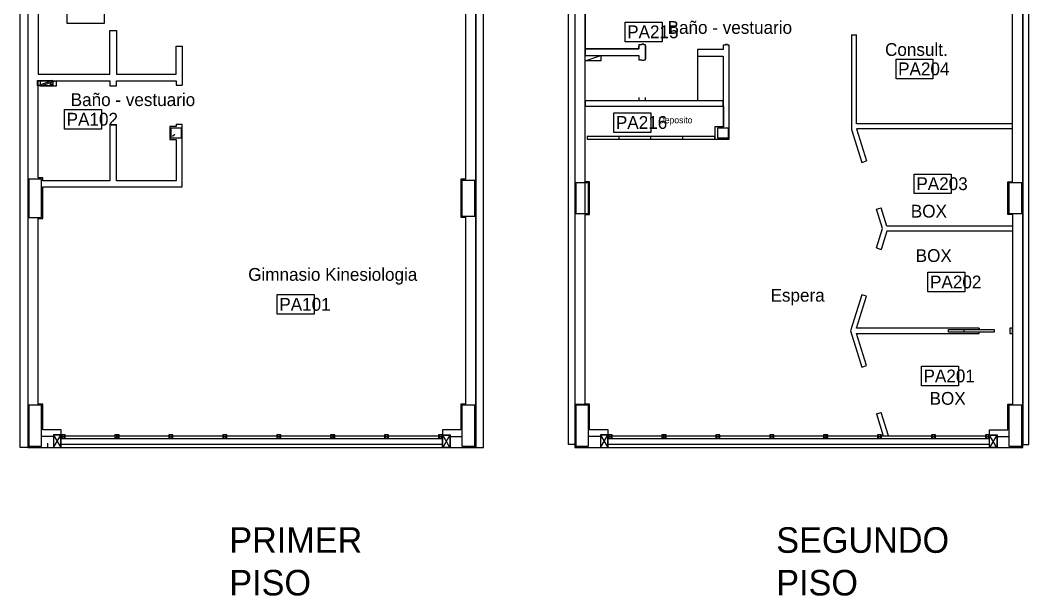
# Model space of a CAD drawing. Header units: millimetres. Extents: x 1473.7 to 1568.7, y 1808.4 to 1881.8.
# Drawn here: x 1500.62 to 1520.35, y 1844.54 to 1855.79 of the extents above; entities that cross this region are included whole.
import ezdxf

# ---------------------------------------------------------------- set-up
doc = ezdxf.new("R2010")
doc.units = ezdxf.units.MM
doc.layers.get('0').update_dxf_attribs({"linetype": 'CONTINUOUS'})
for name, color, linetype in [('0-OBSERVACIONES', 6, 'CONTINUOUS'), ('0000-TEXTO', 7, 'CONTINUOUS'), ('000000-TEXTO', 7, 'CONTINUOUS'), ('AR - CAJAS', 1, 'CONTINUOUS'), ('AR - CARPINTERIA 1', 1, 'CONTINUOUS'), ('AR - CURTAIN WALL', 1, 'CONTINUOUS'), ('AR - LADRILLO VISTO', 3, 'CONTINUOUS'), ('AR - MESADA', 9, 'CONTINUOUS'), ('AR - REVESTIMIENTO', 21, 'CONTINUOUS'), ('AR - REVOQUE', 8, 'CONTINUOUS'), ('AR - TABIQUE DURLOCK', 2, 'CONTINUOUS'), ('AR - TXT', 7, 'CONTINUOUS'), ('ES - LINEA OFICIAL', 6, 'CONTINUOUS'), ('ES-COLUMNAS', 5, 'CONTINUOUS'), ('TEXTO', 7, 'CONTINUOUS')]:
    doc.layers.add(name, color=color, linetype=linetype)

msp = doc.modelspace()

# ---------------------------------------------------------------- linework, layer by layer
at = {"color": 5}
for p, q in [((1502.379941, 1855.586075), (1502.509941, 1855.586075)), ((1503.674941, 1855.281498), (1503.794941, 1855.281498)), ((1502.379941, 1854.508357), (1502.509941, 1854.507269)), ((1503.674941, 1854.517269), (1503.794941, 1854.517269)), ((1502.379941, 1853.748357), (1502.509941, 1853.748357)), ((1503.674941, 1853.757269), (1503.794941, 1853.757269))]:
    msp.add_line(p, q, dxfattribs=at)
at = {"linetype": 'CONTINUOUS'}
msp.add_line((1503.606319, 1853.519967), (1503.649429, 1853.563077), dxfattribs=at)
msp.add_lwpolyline([(1501.165526, 1847.433528), (1501.165526, 1847.523528)], dxfattribs=at)
at = {"layer": '0-OBSERVACIONES'}
for points in [[(1511.471633, 1848.283528), (1511.676633, 1848.283528), (1511.676633, 1860.818462), (1511.471633, 1860.818462)], [(1512.851633, 1855.290936), (1512.851633, 1855.310936), (1512.821633, 1855.310936), (1512.821633, 1855.320936), (1512.781633, 1855.320936), (1512.781633, 1855.310936), (1512.721633, 1855.310936), (1512.721633, 1855.290936), (1512.721633, 1855.290936), (1512.721633, 1855.228436), (1511.676633, 1855.228436), (1511.676633, 1855.098436), (1512.721633, 1855.098436), (1512.721632, 1855.035936), (1512.721633, 1855.035936), (1512.721633, 1855.015936), (1512.781633, 1855.015936), (1512.781633, 1855.005936), (1512.821633, 1855.005936), (1512.821633, 1855.015936), (1512.851633, 1855.015936), (1512.851633, 1855.035936), (1512.851632, 1855.035936), (1512.851633, 1855.290936)], [(1514.491633, 1855.283436), (1514.491633, 1855.303436), (1514.461633, 1855.303436), (1514.461633, 1855.313436), (1514.421633, 1855.313436), (1514.421633, 1855.303436), (1514.371633, 1855.303436), (1514.371633, 1855.283436), (1514.371633, 1855.213436), (1513.871633, 1855.213436), (1513.871633, 1855.083436), (1514.371633, 1855.083436), (1514.371633, 1854.213436), (1514.371633, 1854.108436), (1514.376633, 1854.108436), (1514.376633, 1853.703528), (1514.211633, 1853.703528), (1514.211633, 1853.463528), (1514.491633, 1853.463528)], [(1511.676633, 1854.108436), (1514.371633, 1854.108436), (1514.371633, 1854.213436), (1511.676633, 1854.213436)], [(1514.471633, 1853.683528), (1514.471633, 1853.483528), (1514.271633, 1853.483528), (1514.271633, 1853.683528)]]:
    msp.add_lwpolyline(points, close=True, dxfattribs=at)
at = {"layer": 'AR - CAJAS'}
for p, q in [((1511.676633, 1854.994062), (1511.979592, 1855.098436)), ((1501.264743, 1854.60809), (1500.961784, 1854.503716)), ((1501.327327, 1854.607269), (1501.024368, 1854.502895))]:
    msp.add_line(p, q, dxfattribs=at)
for points in [[(1511.979592, 1854.994062), (1511.676633, 1854.994062), (1511.676633, 1855.098436), (1511.979592, 1855.098436)], [(1500.961784, 1854.60809), (1501.264743, 1854.60809), (1501.264743, 1854.503716), (1500.961784, 1854.503716)], [(1501.024368, 1854.607269), (1501.327327, 1854.607269), (1501.327327, 1854.502895), (1501.024368, 1854.502895)]]:
    msp.add_lwpolyline(points, close=True, dxfattribs=at)
for points in [[(1501.220317, 1854.503716), (1501.220317, 1854.553538)], [(1501.245317, 1854.503716), (1501.245317, 1854.553538)]]:
    msp.add_lwpolyline(points, dxfattribs=at)
at = {"layer": 'AR - CARPINTERIA 1', "linetype": 'CONTINUOUS'}
for points in [[(1511.711633, 1853.463528), (1514.211633, 1853.463528), (1514.211633, 1853.513528), (1511.711633, 1853.513528)], [(1519.081633, 1849.698337), (1519.681633, 1849.698337), (1519.681633, 1849.733337), (1519.081633, 1849.733337)], [(1519.981633, 1849.665837), (1520.031633, 1849.665837), (1520.031633, 1849.765837), (1519.981633, 1849.765837)]]:
    msp.add_lwpolyline(points, close=True, dxfattribs=at)
for points in [[(1512.336633, 1853.463528), (1512.336633, 1853.513528)], [(1512.961633, 1853.463528), (1512.961633, 1853.513528)], [(1513.586633, 1853.463528), (1513.586633, 1853.513528)]]:
    msp.add_lwpolyline(points, dxfattribs=at)
at = {"layer": 'AR - CURTAIN WALL'}
for points in [[(1501.274941, 1847.433528), (1501.424941, 1847.433528), (1501.424941, 1847.683528), (1501.274941, 1847.683528)], [(1501.278941, 1847.437528), (1501.420941, 1847.437528), (1501.420941, 1847.679528), (1501.278941, 1847.679528)], [(1501.424942, 1847.613528), (1501.504942, 1847.613528), (1501.504942, 1847.683528), (1501.424942, 1847.683528)], [(1502.479228, 1847.613528), (1502.559228, 1847.613528), (1502.559228, 1847.683528), (1502.479228, 1847.683528)], [(1503.533513, 1847.613528), (1503.613513, 1847.613528), (1503.613513, 1847.683528), (1503.533513, 1847.683528)], [(1504.587799, 1847.613528), (1504.667799, 1847.613528), (1504.667799, 1847.683528), (1504.587799, 1847.683528)], [(1505.642084, 1847.613528), (1505.722084, 1847.613528), (1505.722084, 1847.683528), (1505.642084, 1847.683528)], [(1506.69637, 1847.613528), (1506.77637, 1847.613528), (1506.77637, 1847.683528), (1506.69637, 1847.683528)], [(1507.750655, 1847.613528), (1507.830655, 1847.613528), (1507.830655, 1847.683528), (1507.750655, 1847.683528)], [(1508.804941, 1847.613528), (1508.884941, 1847.613528), (1508.884941, 1847.683528), (1508.804941, 1847.683528)], [(1509.034941, 1847.433528), (1508.884941, 1847.433528), (1508.884941, 1847.683528), (1509.034941, 1847.683528)], [(1509.030941, 1847.437528), (1508.888941, 1847.437528), (1508.888941, 1847.679528), (1509.030941, 1847.679528)], [(1511.971632, 1847.433528), (1512.121632, 1847.433528), (1512.121632, 1847.683528), (1511.971632, 1847.683528)], [(1511.975632, 1847.437528), (1512.117632, 1847.437528), (1512.117632, 1847.679528), (1511.975632, 1847.679528)], [(1512.121633, 1847.613528), (1512.201633, 1847.613528), (1512.201633, 1847.683528), (1512.121633, 1847.683528)], [(1513.175919, 1847.613528), (1513.255919, 1847.613528), (1513.255919, 1847.683528), (1513.175919, 1847.683528)], [(1514.230204, 1847.613528), (1514.310204, 1847.613528), (1514.310204, 1847.683528), (1514.230204, 1847.683528)], [(1515.28449, 1847.613528), (1515.36449, 1847.613528), (1515.36449, 1847.683528), (1515.28449, 1847.683528)], [(1516.338776, 1847.613528), (1516.418776, 1847.613528), (1516.418776, 1847.683528), (1516.338776, 1847.683528)], [(1517.393061, 1847.613528), (1517.473061, 1847.613528), (1517.473061, 1847.683528), (1517.393061, 1847.683528)], [(1518.447347, 1847.613528), (1518.527347, 1847.613528), (1518.527347, 1847.683528), (1518.447347, 1847.683528)], [(1519.501632, 1847.613528), (1519.581632, 1847.613528), (1519.581632, 1847.683528), (1519.501632, 1847.683528)], [(1519.731632, 1847.433528), (1519.581632, 1847.433528), (1519.581632, 1847.683528), (1519.731632, 1847.683528)], [(1519.727632, 1847.437528), (1519.585632, 1847.437528), (1519.585632, 1847.679528), (1519.727632, 1847.679528)]]:
    msp.add_lwpolyline(points, close=True, dxfattribs=at)
for points in [[(1501.278941, 1847.437528), (1501.420941, 1847.679528)], [(1501.278941, 1847.679528), (1501.420941, 1847.437528)], [(1501.504942, 1847.613528), (1501.424942, 1847.683528)], [(1501.424942, 1847.613528), (1501.504942, 1847.683528)], [(1502.514228, 1847.613528), (1502.514228, 1847.603528), (1501.434941, 1847.603528), (1501.434941, 1847.613528)], [(1501.434941, 1847.613528), (1508.874941, 1847.613528)], [(1501.504942, 1847.663528), (1502.479228, 1847.663528)], [(1502.559228, 1847.613528), (1502.479228, 1847.683528)], [(1502.479228, 1847.613528), (1502.559228, 1847.683528)], [(1503.568513, 1847.603528), (1502.524228, 1847.603528), (1502.524228, 1847.613528)], [(1502.559228, 1847.663528), (1503.533513, 1847.663528)], [(1503.613513, 1847.613528), (1503.533513, 1847.683528)], [(1503.533513, 1847.613528), (1503.613513, 1847.683528)], [(1503.568513, 1847.613528), (1503.568513, 1847.603528)], [(1504.622799, 1847.603528), (1503.578513, 1847.603528), (1503.578513, 1847.613528)], [(1503.613513, 1847.663528), (1504.587799, 1847.663528)], [(1504.667799, 1847.613528), (1504.587799, 1847.683528)], [(1504.587799, 1847.613528), (1504.667799, 1847.683528)], [(1504.622799, 1847.613528), (1504.622799, 1847.603528)], [(1505.677084, 1847.603528), (1504.632799, 1847.603528), (1504.632799, 1847.613528)], [(1504.667799, 1847.663528), (1505.642084, 1847.663528)], [(1505.722084, 1847.613528), (1505.642084, 1847.683528)], [(1505.642084, 1847.613528), (1505.722084, 1847.683528)], [(1505.677084, 1847.613528), (1505.677084, 1847.603528)], [(1506.73137, 1847.603528), (1505.687084, 1847.603528), (1505.687084, 1847.613528)], [(1505.722084, 1847.663528), (1506.69637, 1847.663528)], [(1506.77637, 1847.613528), (1506.69637, 1847.683528)], [(1506.69637, 1847.613528), (1506.77637, 1847.683528)], [(1506.73137, 1847.613528), (1506.73137, 1847.603528)], [(1507.785655, 1847.603528), (1506.74137, 1847.603528), (1506.74137, 1847.613528)], [(1506.77637, 1847.663528), (1507.750655, 1847.663528)], [(1507.830655, 1847.613528), (1507.750655, 1847.683528)], [(1507.750655, 1847.613528), (1507.830655, 1847.683528)], [(1507.785655, 1847.613528), (1507.785655, 1847.603528)], [(1508.874941, 1847.613528), (1508.874941, 1847.603528), (1507.795655, 1847.603528), (1507.795655, 1847.613528)], [(1507.830655, 1847.663528), (1508.804941, 1847.663528)], [(1508.884941, 1847.613528), (1508.804941, 1847.683528)], [(1508.804941, 1847.613528), (1508.884941, 1847.683528)], [(1509.030941, 1847.437528), (1508.888941, 1847.679528)], [(1509.030941, 1847.679528), (1508.888941, 1847.437528)], [(1511.975632, 1847.437528), (1512.117632, 1847.679528)], [(1511.975632, 1847.679528), (1512.117632, 1847.437528)], [(1512.201633, 1847.613528), (1512.121633, 1847.683528)], [(1512.121633, 1847.613528), (1512.201633, 1847.683528)], [(1513.210919, 1847.613528), (1513.210919, 1847.603528), (1512.131632, 1847.603528), (1512.131632, 1847.613528)], [(1512.131632, 1847.613528), (1519.571632, 1847.613528)], [(1512.201633, 1847.663528), (1513.175919, 1847.663528)], [(1513.255919, 1847.613528), (1513.175919, 1847.683528)], [(1513.175919, 1847.613528), (1513.255919, 1847.683528)], [(1514.265204, 1847.603528), (1513.220919, 1847.603528), (1513.220919, 1847.613528)], [(1513.255919, 1847.663528), (1514.230204, 1847.663528)], [(1514.310204, 1847.613528), (1514.230204, 1847.683528)], [(1514.230204, 1847.613528), (1514.310204, 1847.683528)], [(1514.265204, 1847.613528), (1514.265204, 1847.603528)], [(1515.31949, 1847.603528), (1514.275204, 1847.603528), (1514.275204, 1847.613528)], [(1514.310204, 1847.663528), (1515.28449, 1847.663528)], [(1515.36449, 1847.613528), (1515.28449, 1847.683528)], [(1515.28449, 1847.613528), (1515.36449, 1847.683528)], [(1515.31949, 1847.613528), (1515.31949, 1847.603528)], [(1516.373776, 1847.603528), (1515.32949, 1847.603528), (1515.32949, 1847.613528)], [(1515.36449, 1847.663528), (1516.338776, 1847.663528)], [(1516.418776, 1847.613528), (1516.338776, 1847.683528)], [(1516.338776, 1847.613528), (1516.418776, 1847.683528)], [(1516.373776, 1847.613528), (1516.373776, 1847.603528)], [(1517.428061, 1847.603528), (1516.383776, 1847.603528), (1516.383776, 1847.613528)], [(1516.418776, 1847.663528), (1517.393061, 1847.663528)], [(1517.473061, 1847.613528), (1517.393061, 1847.683528)], [(1517.393061, 1847.613528), (1517.473061, 1847.683528)], [(1517.428061, 1847.613528), (1517.428061, 1847.603528)], [(1518.482347, 1847.603528), (1517.438061, 1847.603528), (1517.438061, 1847.613528)], [(1517.473061, 1847.663528), (1518.447347, 1847.663528)], [(1518.527347, 1847.613528), (1518.447347, 1847.683528)], [(1518.447347, 1847.613528), (1518.527347, 1847.683528)], [(1518.482347, 1847.613528), (1518.482347, 1847.603528)], [(1519.571632, 1847.613528), (1519.571632, 1847.603528), (1518.492347, 1847.603528), (1518.492347, 1847.613528)], [(1518.527347, 1847.663528), (1519.501632, 1847.663528)], [(1519.581632, 1847.613528), (1519.501632, 1847.683528)], [(1519.501632, 1847.613528), (1519.581632, 1847.683528)], [(1519.727632, 1847.437528), (1519.585632, 1847.679528)], [(1519.727632, 1847.679528), (1519.585632, 1847.437528)], [(1501.424941, 1847.503528), (1508.884941, 1847.503528)], [(1512.121632, 1847.503528), (1519.581632, 1847.503528)]]:
    msp.add_lwpolyline(points, dxfattribs=at)
at = {"layer": 'AR - LADRILLO VISTO', "linetype": 'CONTINUOUS'}
for points in [[(1500.624941, 1847.433528), (1500.624941, 1873.703528), (1500.774941, 1873.703528), (1500.774941, 1847.433528), (1500.774941, 1847.433528), (1500.774941, 1847.433528), (1500.624941, 1847.433528)], [(1509.684941, 1847.433528), (1509.684941, 1873.703528), (1509.534941, 1873.703528), (1509.534941, 1847.433528), (1509.534941, 1847.433528), (1509.534941, 1847.433528), (1509.684941, 1847.433528)], [(1511.701633, 1873.703528), (1511.471633, 1873.703528), (1511.471633, 1847.493528), (1511.471633, 1847.493528), (1511.471633, 1847.493528), (1511.351633, 1847.493528), (1511.351633, 1873.763528), (1511.761633, 1873.763528), (1511.761633, 1873.563528), (1511.701633, 1873.563528), (1511.701633, 1873.703528)], [(1520.231633, 1873.703528), (1520.231633, 1847.493528), (1520.231633, 1847.493528), (1520.231633, 1847.493528), (1520.351633, 1847.493528), (1520.351633, 1873.763528), (1519.891633, 1873.763528), (1519.891633, 1873.583527), (1519.951633, 1873.583527), (1519.951633, 1873.703528), (1520.231633, 1873.703528)]]:
    msp.add_lwpolyline(points, dxfattribs=at)
at = {"layer": 'AR - MESADA', "linetype": 'CONTINUOUS'}
msp.add_lwpolyline([(1513.871633, 1855.083436), (1513.871633, 1854.213436)], dxfattribs=at)
msp.add_lwpolyline([(1513.871633, 1855.083436), (1513.871633, 1854.213436)], dxfattribs=at)
at = {"layer": 'AR - REVESTIMIENTO', "linetype": 'CONTINUOUS'}
for points in [[(1502.379941, 1856.346075), (1502.379941, 1856.696075), (1501.069941, 1856.696075), (1501.069941, 1856.461075), (1500.979941, 1856.461075), (1500.979941, 1854.737269), (1502.379941, 1854.737269), (1502.379941, 1855.586075)], [(1511.676633, 1856.113436), (1511.676633, 1855.228436), (1512.721633, 1855.228436), (1512.721633, 1855.290936)], [(1502.509941, 1855.586075), (1502.509941, 1854.737269), (1503.674941, 1854.737269), (1503.674941, 1855.281498)], [(1512.721633, 1854.275936), (1512.721632, 1854.213436), (1511.676633, 1854.213436), (1511.676633, 1855.098436), (1512.721633, 1855.098436), (1512.721632, 1855.035936)], [(1512.851633, 1855.290936), (1512.851632, 1855.035936)], [(1514.371633, 1855.283436), (1514.371633, 1855.213436), (1513.871633, 1855.213436), (1513.871633, 1855.083436), (1514.371633, 1855.083436), (1514.371633, 1854.213436), (1512.851633, 1854.213436), (1512.851633, 1854.275936)], [(1502.379941, 1853.748357), (1502.379941, 1852.648462), (1501.069941, 1852.648462), (1501.069941, 1852.708528), (1500.979941, 1852.708528), (1500.979941, 1854.607269), (1502.379941, 1854.607269), (1502.379941, 1854.507269)], [(1502.509941, 1854.507269), (1502.509941, 1854.607269), (1503.674941, 1854.607269), (1503.674941, 1854.517269)], [(1503.674941, 1852.648462), (1502.509941, 1852.648462), (1502.509941, 1853.748357)]]:
    msp.add_lwpolyline(points, dxfattribs=at)
at = {"layer": 'AR - REVOQUE', "linetype": 'CONTINUOUS'}
for points in [[(1506.184941, 1863.173462), (1509.334941, 1863.173462), (1509.334941, 1861.668462), (1509.244941, 1861.668462), (1509.244941, 1861.078462), (1509.334941, 1861.078462), (1509.334941, 1857.106075), (1509.244941, 1857.106075), (1509.244941, 1856.416075), (1509.334941, 1856.416075), (1509.334941, 1852.678528), (1509.244941, 1852.678528), (1509.244941, 1851.938528), (1509.334941, 1851.938528), (1509.334941, 1848.283528), (1509.244941, 1848.283528), (1509.244941, 1847.783528), (1508.884941, 1847.783528), (1508.884941, 1847.683528)], [(1520.031633, 1852.628528), (1520.031633, 1856.441076)], [(1503.794941, 1855.281498), (1503.794941, 1854.517269)], [(1511.671633, 1848.283528), (1511.671633, 1851.988528), (1511.761633, 1851.988528), (1511.761633, 1852.628528), (1511.671633, 1852.628528), (1511.671633, 1854.108436), (1514.381633, 1854.108436), (1514.381633, 1853.703528), (1514.211633, 1853.703528), (1514.211633, 1853.463528), (1514.491633, 1853.463528), (1514.491633, 1855.283436)], [(1501.424942, 1847.683528), (1501.424942, 1847.783528), (1501.064941, 1847.783528), (1501.064941, 1848.283528), (1500.974941, 1848.283528), (1500.974941, 1851.913528), (1501.064941, 1851.913528), (1501.064941, 1852.528462), (1503.794941, 1852.528462), (1503.794941, 1853.757269)], [(1503.674941, 1853.757269), (1503.674941, 1853.708528), (1503.549941, 1853.708528), (1503.549941, 1853.458528), (1503.674941, 1853.458528), (1503.674941, 1852.648462)], [(1520.031633, 1851.988528), (1519.941633, 1851.988528), (1519.941633, 1852.628528), (1520.031633, 1852.628528)], [(1520.031633, 1851.988528), (1520.031633, 1848.283528)], [(1512.121633, 1847.683528), (1512.121633, 1847.783528), (1511.761633, 1847.783528), (1511.761633, 1848.283528), (1511.671633, 1848.283528)], [(1519.581632, 1847.683528), (1519.581632, 1847.783528), (1519.941633, 1847.783528), (1519.941633, 1848.283528), (1520.031633, 1848.283528)], [(1501.274942, 1847.653528), (1501.044941, 1847.653528)], [(1509.034941, 1847.653528), (1509.264941, 1847.653528)], [(1511.971633, 1847.653528), (1511.741633, 1847.653528)], [(1519.731632, 1847.653528), (1519.961633, 1847.653528)]]:
    msp.add_lwpolyline(points, dxfattribs=at)
at = {"layer": 'AR - TABIQUE DURLOCK', "linetype": 'CONTINUOUS'}
for points in [[(1516.881632, 1855.505837), (1516.881632, 1853.65054), (1517.08274, 1853.008569)], [(1516.881632, 1855.505837), (1516.981632, 1855.505837)], [(1520.031633, 1853.765837), (1516.981632, 1853.765837), (1516.981632, 1855.505837)], [(1520.031633, 1853.665837), (1516.981632, 1853.665837), (1517.178167, 1853.038463)], [(1517.08274, 1853.008569), (1517.178167, 1853.038463)], [(1517.369723, 1852.092468), (1517.46515, 1852.122362)], [(1517.369723, 1851.339206), (1517.487708, 1851.715837), (1517.369723, 1852.092468)], [(1520.031633, 1851.765837), (1517.576837, 1851.765837), (1517.46515, 1852.122362)], [(1520.031633, 1851.665837), (1517.576837, 1851.665837), (1517.46515, 1851.309312)], [(1517.369723, 1851.339206), (1517.46515, 1851.309312)], [(1519.381633, 1849.765837), (1516.981632, 1849.765837), (1517.178167, 1850.393211), (1517.08274, 1850.423105), (1516.861177, 1849.715837), (1517.08274, 1849.008569), (1517.178167, 1849.038463), (1516.981632, 1849.665837), (1519.381633, 1849.665837), (1519.381633, 1849.690837), (1518.781633, 1849.690837), (1518.781633, 1849.740837), (1519.381633, 1849.740837), (1519.381633, 1849.765837)], [(1519.381633, 1849.765837), (1519.381633, 1849.740837)], [(1517.369723, 1848.092468), (1517.46515, 1848.122362)], [(1517.369723, 1848.092468), (1517.504095, 1847.663528), (1517.608887, 1847.663528), (1517.46515, 1848.122362)]]:
    msp.add_lwpolyline(points, dxfattribs=at)
at = {"layer": 'ES - LINEA OFICIAL'}
for p, q in [((1509.534941, 1847.433528), (1509.534941, 1880.129025)), ((1500.774941, 1879.670034), (1500.774941, 1847.433528)), ((1500.774941, 1847.433528), (1509.534941, 1847.433528))]:
    msp.add_line(p, q, dxfattribs=at)
msp.add_lwpolyline([(1520.231633, 1847.433528), (1520.231633, 1878.763528), (1511.471633, 1878.763528), (1511.471633, 1847.433528), (1520.231633, 1847.433528)], dxfattribs=at)
at = {"layer": 'ES-COLUMNAS', "linetype": 'CONTINUOUS'}
for points in [[(1503.574941, 1853.683528), (1503.774941, 1853.683528), (1503.774941, 1853.483528), (1503.574941, 1853.483528)], [(1514.271633, 1853.683528), (1514.471633, 1853.683528), (1514.471633, 1853.483528), (1514.271633, 1853.483528)], [(1500.794941, 1851.933528), (1501.044941, 1851.933528), (1501.044941, 1852.683528), (1500.794941, 1852.683528)], [(1509.264941, 1851.958528), (1509.514941, 1851.958528), (1509.514941, 1852.658528), (1509.264941, 1852.658528)], [(1511.491633, 1852.008528), (1511.741633, 1852.008528), (1511.741633, 1852.608528), (1511.491633, 1852.608528)], [(1519.961633, 1852.008528), (1520.211633, 1852.008528), (1520.211633, 1852.608528), (1519.961633, 1852.608528)], [(1500.794941, 1847.463528), (1501.044941, 1847.463528), (1501.044941, 1848.263528), (1500.794941, 1848.263528)], [(1509.264941, 1847.463528), (1509.514941, 1847.463528), (1509.514941, 1848.263528), (1509.264941, 1848.263528)], [(1511.491633, 1847.463528), (1511.741633, 1847.463528), (1511.741633, 1848.263528), (1511.491633, 1848.263528)], [(1519.961633, 1847.463528), (1520.211633, 1847.463528), (1520.211633, 1848.263528), (1519.961633, 1848.263528)]]:
    msp.add_lwpolyline(points, close=True, dxfattribs=at)
at = {"layer": 'TEXTO'}
for points in [[(1501.542773, 1856.111687), (1502.264921, 1856.111687), (1502.264921, 1855.72728), (1501.542773, 1855.72728)], [(1512.456017, 1855.752111), (1513.178165, 1855.752111), (1513.178165, 1855.367703), (1512.456017, 1855.367703)], [(1517.754999, 1855.027719), (1518.477146, 1855.027719), (1518.477146, 1854.643311), (1517.754999, 1854.643311)], [(1501.49342, 1854.043015), (1502.215568, 1854.043015), (1502.215568, 1853.658607), (1501.49342, 1853.658607)], [(1512.235207, 1853.9794), (1512.957355, 1853.9794), (1512.957355, 1853.594992), (1512.235207, 1853.594992)], [(1518.111723, 1852.782592), (1518.833871, 1852.782592), (1518.833871, 1852.398184), (1518.111723, 1852.398184)], [(1518.379574, 1850.860936), (1519.101721, 1850.860936), (1519.101721, 1850.476528), (1518.379574, 1850.476528)], [(1505.653413, 1850.424155), (1506.375561, 1850.424155), (1506.375561, 1850.039747), (1505.653413, 1850.039747)], [(1518.252099, 1849.024209), (1518.974246, 1849.024209), (1518.974246, 1848.639801), (1518.252099, 1848.639801)]]:
    msp.add_lwpolyline(points, close=True, dxfattribs=at)

# ---------------------------------------------------------------- texts
at = {"layer": '0000-TEXTO', "char_height": 0.25, "attachment_point": 1}
for s, insert, width in [('Baño - vestuario', (1513.287193, 1855.772669), 2.875), ('Consult.', (1517.539417, 1855.341164), 1.25), ('Baño - vestuario', (1501.613466, 1854.360895), 2.875), ('BOX', (1518.043813, 1852.18096), 0.611111), ('BOX', (1518.138792, 1851.312955), 0.611111), ('Gimnasio Kinesiologia', (1505.084867, 1850.944667), 3.465278), ('Espera', (1515.299894, 1850.537385), 1.055556), ('BOX', (1518.410956, 1848.520868), 0.611111)]:
    msp.add_mtext(s, dxfattribs=dict(at, insert=insert, width=width))
at = {"layer": '000000-TEXTO', "color": 7, "linetype": 'CONTINUOUS', "char_height": 0.5, "attachment_point": 1}
for s, insert, width in [('PRIMER PISO', (1504.71533, 1845.876572), 4.097222), ('SEGUNDO PISO', (1515.412021, 1845.876572), 4.763889)]:
    msp.add_mtext(s, dxfattribs=dict(at, insert=insert, width=width))
at = {"layer": 'AR - TXT', "insert": (1513.112317, 1853.899228), "char_height": 0.125, "width": 0.680556, "attachment_point": 1}
msp.add_mtext('Deposito', dxfattribs=at)
at = {"layer": 'TEXTO'}
for s, p in [('PA215', (1512.496431, 1855.437585)), ('PA204', (1517.795413, 1854.713193)), ('PA102', (1501.533835, 1853.728489)), ('PA216', (1512.275622, 1853.664874)), ('PA203', (1518.152137, 1852.468066)), ('PA202', (1518.419988, 1850.54641)), ('PA101', (1505.693828, 1850.109629)), ('PA201', (1518.292513, 1848.709683))]:
    msp.add_text(s, height=0.25, dxfattribs=at).set_placement(p)

doc.saveas('drawing.dxf')
